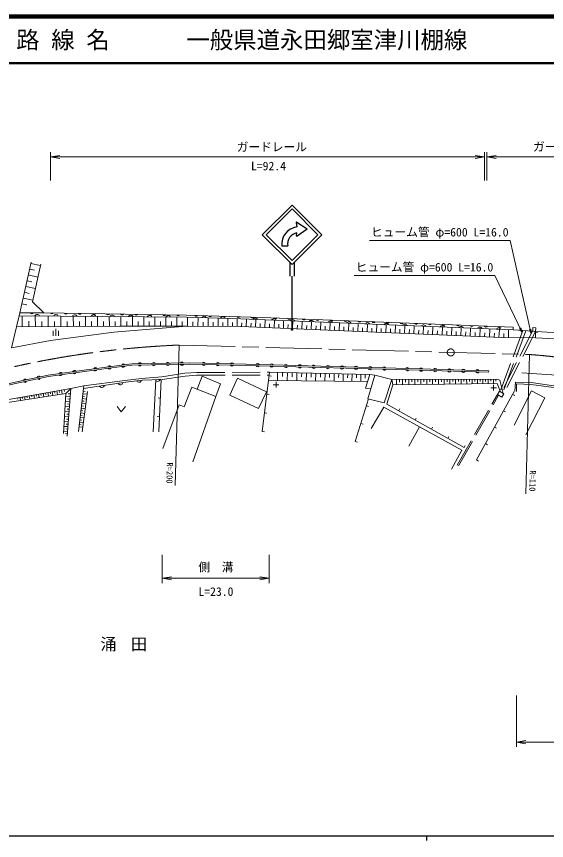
# Model space of a CAD drawing. Units: millimetres, scale not verified. Extents: x 40000 to 680000, y 20000 to 380000.
# Drawn here: x 180457 to 293642, y 204000 to 380000 of the extents above; entities that cross this region are included whole.
import ezdxf
from ezdxf.enums import TextEntityAlignment as Align

# ---------------------------------------------------------------- set-up
doc = ezdxf.new("R2010")
doc.units = ezdxf.units.MM
doc.header["$LTSCALE"] = 1000
doc.linetypes.add('CHAIN', pattern=[18.5, 12, -1.5, 3.5, -1.5])
doc.linetypes.add('DASHED', pattern=[7.5, 6, -1.5])
for name, color, linetype, lineweight in [('M-BMK', 2, 'CHAIN', 13), ('M-STR-HTXT', 7, 'Continuous', 13), ('M-STR-STRC', 7, 'Continuous', 25), ('M-TTL', 2, 'Continuous', 140), ('M-TTL-BAND', 7, 'Continuous', 25), ('M-TTL-LINE', 7, 'Continuous', 50), ('M-WORK', 1, 'Continuous', 13)]:
    doc.layers.add(name, color=color, linetype=linetype, lineweight=lineweight)
doc.layers.add('M-BMK-HTXT', color=7, linetype='Continuous')
doc.layers.add('M-TTL-TXT', color=7, linetype='Continuous')
doc.styles.add('ＭＳ ゴシック', font='')
doc.styles.get('ＭＳ ゴシック').set_extended_font_data('MS Gothic')

# ---------------------------------------------------------------- blocks, each defined once
blk = doc.blocks.new('plus')
at = {"color": 0, "linetype": 'Continuous', "lineweight": -2}
for p, q in [((-1.25, 0), (1.25, 0)), ((0, -1.25), (0, 1.25))]:
    blk.add_line(p, q, dxfattribs=at)
blk = doc.blocks.new('open_arrow')
at = {"color": 0, "linetype": 'Continuous', "lineweight": -2}
blk.add_lwpolyline([(7.5, 1.25), (0, 0), (7.5, -1.25)], dxfattribs=at)

msp = doc.modelspace()

# ---------------------------------------------------------------- linework, layer by layer
at = {"layer": 'M-BMK'}
msp.add_line((215181, 309825), (290039, 307794), dxfattribs=at)
msp.add_circle((273188, 308251), 750, dxfattribs=at)
for centre, radius, start, end in [((223471, 109996), 200000, 92.37581, 107.09021), ((282459, 198055), 110000, 42.41797, 86.04884)]:
    msp.add_arc(centre, radius, start, end, dxfattribs=at)
at = {"layer": 'M-STR-HTXT'}
for p, q in [((187695, 345000), (187695, 351000)), ((280412, 345000), (280412, 351000)), ((280918, 345000), (280918, 351000)), ((187695, 350000), (280412, 350000)), ((280918, 350000), (315359, 350000)), ((215181, 309825), (214367, 279836)), ((290039, 307794), (289232, 278049)), ((211581, 265000), (211581, 259000)), ((234436, 265000), (234436, 259000)), ((211581, 260000), (234436, 260000)), ((287242, 235000), (287242, 224000)), ((287242, 225000), (535281, 225000))]:
    msp.add_line(p, q, dxfattribs=at)
for points in [[(290372, 312201), (285856, 332179), (255856, 332179)], [(288451, 312503), (282592, 324700), (252592, 324700)]]:
    msp.add_lwpolyline(points, dxfattribs=at)
at = {"layer": 'M-STR-STRC'}
for p, q in [((240187, 335976), (240346, 335045)), ((240318, 336063), (242551, 334634)), ((240410, 333118), (242551, 334634)), ((240274, 333199), (240346, 333771)), ((237101, 330991), (238372, 330991)), ((238814, 327506), (238814, 324506)), ((239814, 324506), (239814, 327506)), ((239314, 313146), (239314, 324506))]:
    msp.add_line(p, q, dxfattribs=at)
for points in [[(239314, 327006), (245677, 333370), (239314, 339734), (232950, 333370)], [(239314, 327855), (244829, 333370), (239314, 338886), (233798, 333370)]]:
    msp.add_lwpolyline(points, close=True, dxfattribs=at)
for centre, radius, start, end in [((240777, 331374), 3696, 96.70317, 185.95551), ((240272, 335990), 86.3, 57.38076, 189.69095), ((240777, 331374), 2435, 100.20397, 189.06004), ((240360, 333188), 86.3, 172.87498, 305.31121)]:
    msp.add_arc(centre, radius, start, end, dxfattribs=at)
at = {"layer": 'M-TTL'}
msp.add_line((680000, 380000), (40000, 380000), dxfattribs=at)
at = {"layer": 'M-TTL-BAND'}
for p, q in [((40000, 205000), (579000, 205000)), ((268000, 205000), (268000, 204000))]:
    msp.add_line(p, q, dxfattribs=at)
at = {"layer": 'M-TTL-LINE'}
msp.add_line((40000, 370000), (680000, 370000), dxfattribs=at)
at = {"layer": 'M-WORK'}
for p, q in [((183252, 326030), (184276, 325802)), ((183525, 327259), (185565, 326805)), ((182978, 324800), (185027, 324345)), ((182429, 322331), (184487, 321873)), ((182704, 323566), (183733, 323337)), ((182153, 321091), (183186, 320861)), ((181601, 318611), (182635, 318381)), ((181877, 319851), (183944, 319391)), ((181681, 313712), (181666, 316091)), ((184485, 313730), (184470, 316066)), ((187239, 313747), (187225, 316043)), ((189945, 313765), (189930, 316019)), ((192602, 313782), (192588, 315996)), ((195212, 313798), (195198, 315973)), ((197775, 313815), (197762, 315951)), ((200293, 313831), (200280, 315929)), ((202768, 313845), (202765, 315907)), ((205212, 313849), (205209, 315886)), ((207626, 313853), (207623, 315865)), ((210011, 313857), (210008, 315844)), ((212367, 313861), (212363, 315824)), ((214693, 313865), (214690, 315804)), ((216987, 313866), (217003, 315778)), ((219218, 313847), (219234, 315707)), ((221389, 313829), (221404, 315637)), ((223501, 313810), (223516, 315570)), ((225555, 313793), (225570, 315505)), ((227554, 313775), (227568, 315441)), ((229530, 313719), (229598, 315365)), ((231506, 313638), (231574, 315285)), ((233484, 313556), (233552, 315204)), ((235463, 313474), (235531, 315124)), ((237444, 313393), (237512, 315043)), ((183083, 313721), (183075, 314889)), ((185862, 313739), (185855, 314886)), ((188592, 313756), (188585, 314883)), ((188863, 311785), (188863, 313285)), ((191273, 313773), (191266, 314880)), ((193907, 313790), (193900, 314877)), ((196494, 313806), (196487, 314875)), ((199034, 313823), (199028, 314872)), ((201531, 313838), (201524, 314870)), ((203990, 313847), (203988, 314866)), ((206419, 313851), (206418, 314857)), ((208819, 313855), (208817, 314849)), ((211189, 313859), (211187, 314840)), ((213530, 313863), (213528, 314832)), ((215840, 313867), (215838, 314822)), ((218102, 313857), (218110, 314787)), ((220303, 313838), (220311, 314742)), ((222445, 313819), (222452, 314699)), ((224528, 313801), (224535, 314658)), ((226555, 313784), (226562, 314617)), ((228542, 313760), (228576, 314583)), ((230518, 313679), (230552, 314502)), ((232495, 313597), (232529, 314421)), ((234474, 313515), (234508, 314340)), ((236453, 313433), (236487, 314259)), ((238435, 313352), (238469, 314177)), ((239426, 313311), (239494, 314962)), ((240417, 313270), (240451, 314096)), ((241409, 313229), (241477, 314881)), ((242401, 313188), (242436, 314015)), ((243394, 313147), (243462, 314801)), ((244387, 313106), (244421, 313933)), ((245380, 313065), (245448, 314720)), ((246374, 313024), (246408, 313852)), ((247367, 312983), (247436, 314639)), ((248362, 312941), (248396, 313770)), ((249356, 312900), (249425, 314558)), ((250351, 312859), (250386, 313689)), ((251347, 312818), (251415, 314477)), ((252342, 312777), (252377, 313607)), ((253338, 312736), (253407, 314396)), ((254335, 312695), (254369, 313525)), ((255331, 312653), (255400, 314314)), ((256329, 312612), (256363, 313443)), ((257326, 312571), (257395, 314233)), ((258324, 312530), (258358, 313361)), ((259322, 312489), (259391, 314152)), ((260321, 312447), (260355, 313280)), ((261319, 312406), (261388, 314071)), ((263318, 312323), (263387, 313989)), ((265318, 312241), (265387, 313908)), ((267320, 312158), (267389, 313826)), ((269323, 312075), (269392, 313745)), ((271327, 311993), (271396, 313663)), ((273333, 311910), (273402, 313581)), ((275340, 311827), (275409, 313499)), ((277358, 311735), (277436, 313417)), ((279390, 311641), (279468, 313334)), ((286506, 313651), (286509, 313047)), ((290696, 312782), (290745, 313559)), ((290745, 313559), (291373, 313519)), ((291373, 313519), (291324, 312742)), ((188263, 311785), (188263, 312835)), ((189463, 311785), (189463, 312835)), ((262319, 312365), (262353, 313198)), ((264318, 312282), (264352, 313116)), ((266319, 312199), (266353, 313033)), ((268321, 312117), (268356, 312951)), ((270325, 312034), (270359, 312869)), ((272330, 311951), (272364, 312787)), ((274336, 311868), (274371, 312705)), ((276349, 311782), (276388, 312623)), ((278374, 311688), (278413, 312535)), ((280412, 311594), (280452, 312446)), ((281435, 311546), (281514, 313251)), ((282465, 311499), (282504, 312357)), ((283494, 311451), (283574, 313167)), ((284500, 311422), (284509, 312260)), ((285506, 311411), (285524, 313087)), ((286509, 313047), (290696, 312782)), ((291324, 312742), (290696, 312782)), ((291317, 312596), (291817, 312574)), ((225991, 299114), (227676, 302732)), ((227676, 302732), (233853, 299855)), ((232944, 291361), (234510, 304019)), ((234417, 303270), (234914, 303208)), ((236219, 303979), (236179, 302246)), ((237259, 303955), (237239, 303088)), ((238299, 303931), (238260, 302220)), ((239326, 303908), (239306, 303052)), ((240353, 303884), (240314, 302194)), ((241367, 303860), (241347, 303016)), ((242381, 303837), (242342, 302169)), ((243382, 303814), (243363, 302980)), ((244383, 303791), (244345, 302144)), ((245371, 303768), (245352, 302945)), ((246359, 303745), (246322, 302119)), ((247335, 303723), (247316, 302910)), ((248310, 303700), (248273, 302095)), ((249274, 303678), (249255, 302875)), ((250237, 303656), (250200, 302071)), ((251188, 303634), (251170, 302841)), ((252139, 303612), (252103, 302047)), ((253078, 303590), (253059, 302808)), ((254016, 303569), (253981, 302024)), ((254943, 303547), (254925, 302775)), ((255882, 303526), (256969, 303402)), ((281295, 304305), (281287, 304006)), ((288361, 303923), (296945, 303289)), ((193723, 291356), (194810, 301078)), ((210189, 302455), (209625, 291262)), ((211384, 302497), (210821, 291262)), ((211384, 302497), (210885, 302522)), ((255429, 302006), (234294, 302269)), ((260800, 301354), (259547, 297201)), ((261581, 302468), (261585, 301364)), ((262243, 302470), (262245, 301918)), ((262906, 302473), (262910, 301380)), ((263561, 302475), (263563, 301929)), ((264217, 302478), (264221, 301397)), ((264865, 302480), (264867, 301939)), ((265514, 302482), (265518, 301413)), ((266155, 302485), (266157, 301950)), ((266797, 302487), (266801, 301429)), ((267432, 302489), (267434, 301960)), ((268067, 302492), (268071, 301445)), ((268695, 302494), (268697, 301970)), ((269323, 302496), (269327, 301460)), ((269945, 302499), (269947, 301981)), ((270566, 302501), (270570, 301476)), ((271181, 302503), (271183, 301991)), ((271796, 302505), (271800, 301491)), ((272405, 302508), (272407, 302000)), ((273014, 302510), (273017, 301506)), ((273616, 302512), (273618, 302010)), ((274218, 302514), (274221, 301521)), ((274814, 302516), (274815, 302020)), ((275409, 302519), (275413, 301536)), ((275999, 302521), (276001, 302030)), ((276588, 302523), (276592, 301551)), ((277172, 302525), (277173, 302039)), ((277755, 302527), (277758, 301565)), ((278332, 302529), (278334, 302048)), ((278909, 302531), (278913, 301580)), ((279480, 302534), (279482, 302058)), ((280051, 302536), (280055, 301594)), ((280616, 302538), (280618, 302067)), ((281181, 302540), (281184, 301608)), ((281740, 302542), (281742, 302076)), ((282299, 302544), (282303, 301622)), ((282852, 302546), (282854, 302085)), ((184662, 299261), (184726, 298902)), ((185155, 299348), (185286, 298608)), ((185647, 299436), (185713, 299065)), ((186139, 299523), (186275, 298760)), ((186631, 299611), (186699, 299229)), ((187124, 299698), (187263, 298912)), ((187616, 299785), (187686, 299392)), ((188108, 299873), (188252, 299064)), ((188601, 299960), (188672, 299556)), ((189093, 300047), (189241, 299216)), ((189592, 300136), (189666, 299720)), ((190091, 300225), (190243, 299370)), ((190604, 300316), (190680, 299888)), ((192062, 300574), (190983, 299484)), ((191971, 299382), (191516, 299417)), ((194474, 291286), (195599, 299870)), ((194626, 299432), (195529, 299331)), ((194686, 299974), (195138, 299924)), ((233853, 299855), (232167, 296237)), ((233926, 299300), (234422, 299239)), ((255014, 300617), (256086, 300440)), ((278663, 285276), (286755, 299912)), ((283577, 299984), (283145, 299259)), ((283145, 299259), (284073, 298706)), ((284504, 299431), (283577, 299984)), ((284073, 298706), (284504, 299431)), ((286405, 299279), (286842, 299037)), ((180724, 298562), (180779, 298248)), ((181216, 298649), (181331, 298000)), ((181708, 298737), (181766, 298412)), ((182201, 298824), (182320, 298152)), ((182693, 298912), (182753, 298575)), ((183185, 298999), (183309, 298304)), ((183678, 299086), (183739, 298739)), ((184170, 299174), (184297, 298456)), ((191847, 297744), (190937, 297813)), ((191930, 298836), (191020, 298905)), ((191888, 298290), (191433, 298325)), ((194449, 297855), (194881, 297807)), ((194507, 298373), (195390, 298274)), ((194567, 298903), (195008, 298853)), ((211184, 298502), (210685, 298527)), ((232167, 296237), (225991, 299114)), ((252792, 289226), (255627, 298329)), ((191764, 296653), (190877, 296720)), ((191724, 296121), (191280, 296154)), ((191806, 297199), (191351, 297233)), ((194223, 295828), (194635, 295782)), ((194278, 296325), (195122, 296231)), ((194335, 296831), (194757, 296784)), ((194392, 297338), (195255, 297241)), ((201932, 296731), (202832, 295531)), ((202832, 295531), (203732, 296731)), ((255171, 296864), (255648, 296716)), ((276047, 287907), (259547, 297201)), ((262106, 295759), (262352, 296195)), ((284469, 295778), (284907, 295536)), ((191601, 294497), (190714, 294564)), ((191683, 295589), (190774, 295658)), ((191560, 293965), (191117, 293999)), ((191642, 295043), (191187, 295077)), ((194056, 294338), (194862, 294248)), ((194112, 294835), (194515, 294790)), ((194167, 295331), (194992, 295239)), ((210984, 294507), (210484, 294532)), ((233435, 295330), (233931, 295269)), ((265591, 293796), (265837, 294232)), ((191441, 292396), (190599, 292460)), ((191520, 293433), (190656, 293499)), ((191481, 292915), (191048, 292947)), ((193834, 292350), (194602, 292264)), ((193890, 292847), (194273, 292804)), ((193945, 293344), (194732, 293256)), ((194001, 293841), (194394, 293797)), ((253981, 293045), (254459, 292897)), ((264267, 288224), (266553, 292339)), ((269077, 291833), (269322, 292269)), ((282534, 292277), (282971, 292036)), ((191365, 291385), (190544, 291448)), ((191327, 290887), (190916, 290918)), ((191403, 291891), (190982, 291923)), ((232944, 291361), (233440, 291299)), ((252792, 289226), (253269, 289078)), ((272562, 289870), (272807, 290306)), ((280598, 288777), (281036, 288535)), ((276047, 287907), (276292, 288343)), ((278663, 285276), (279100, 285034))]:
    msp.add_line(p, q, dxfattribs=at)
at = {"layer": 'M-WORK', "linetype": 'DASHED'}
for p, q in [((288605, 312915), (283733, 299891)), ((290671, 312784), (283988, 299739)), ((289231, 312875), (284256, 299579)), ((291324, 312742), (284504, 299431)), ((274587, 284180), (283145, 299259)), ((274848, 284032), (283406, 299111))]:
    msp.add_line(p, q, dxfattribs=at)
at = {"layer": 'M-WORK'}
for points in [[(181028, 316096), (181175, 316694), (183591, 327554)], [(185631, 327108), (183872, 319063), (186312, 316718)], [(179417, 309204), (180466, 313704), (181028, 316096)], [(286509, 313047), (228348, 315416), (216755, 315786), (181028, 316096)], [(181175, 316694), (186312, 316718), (216682, 316231), (232936, 315739), (286506, 313651)], [(180466, 313704), (202519, 313845), (216779, 313868), (201229, 312602), (187695, 310825), (179417, 309204)], [(216779, 313868), (228342, 313769), (275743, 311810), (284007, 311427), (291262, 311349)], [(309911, 310127), (304399, 309940), (298254, 310995), (291262, 311349), (291324, 312742)], [(291324, 312742), (305090, 311914), (304127, 309986)], [(125798, 286446), (141109, 290909), (151968, 294099), (165149, 297945), (170286, 299400), (174961, 300666), (180152, 301901), (187243, 303426), (195429, 304552), (205092, 305830), (217476, 306018), (229461, 305736), (261476, 304868), (281295, 304305)], [(125882, 286158), (141193, 290621), (152052, 293811), (165232, 297657), (170366, 299110), (175035, 300375), (180219, 301609), (187295, 303130), (195469, 304254), (205114, 305530), (217475, 305717), (229454, 305436), (261468, 304568), (281287, 304006)], [(192062, 300574), (194810, 301078), (203629, 302274), (207170, 302696), (211486, 303025)], [(234510, 304019), (255882, 303526), (255014, 300617)], [(194749, 300538), (203785, 301911), (207373, 302356), (211384, 302497)], [(284385, 299502), (283699, 302327), (282964, 302546), (260581, 302464)], [(260581, 302464), (260800, 301354), (283074, 301632), (283837, 299829)], [(153126, 291326), (162157, 293562), (178095, 297502), (190983, 299484), (190514, 290900)], [(191288, 290372), (192062, 300574), (177989, 298077), (165371, 295395), (159742, 293820)], [(211743, 287709), (215167, 297044), (216246, 296622), (217911, 300844), (223024, 298850), (218117, 284866)], [(286708, 292741), (290460, 300058), (293275, 298534), (289194, 290677)], [(256199, 292000), (258873, 296573), (275549, 287379), (273344, 283322)]]:
    msp.add_lwpolyline(points, dxfattribs=at)
at = {"layer": 'M-WORK', "linetype": 'DASHED'}
for points in [[(211486, 303025), (216380, 303808), (218983, 303972), (234510, 304019)], [(211581, 302432), (216446, 303211), (219003, 303372), (234512, 303419)], [(219007, 300417), (220124, 303201), (224017, 301544), (223024, 298850)], [(358194, 267764), (347444, 278153), (344307, 281005), (330052, 290498), (322842, 293661), (309094, 297914), (301290, 300012), (295225, 301128), (290353, 301795), (287031, 301920), (286871, 299967)], [(357577, 267258), (347031, 277718), (343935, 280532), (329815, 290149), (322728, 293299), (308960, 297502), (301189, 299644), (295122, 300754), (290338, 301426), (287242, 301505), (287210, 299910)]]:
    msp.add_lwpolyline(points, dxfattribs=at)
msp.add_lwpolyline([(260581, 302464), (256969, 303402), (255468, 298368), (259002, 297508)], close=True, dxfattribs=at)
at = {"layer": 'M-WORK'}
for centre, radius, start, end in [((183743, 316831), 325, 202.88149, 337.64176), ((184890, 315796), 567, 27.57411, 151.42914), ((188001, 316816), 325, 201.7018, 336.46207), ((188890, 315761), 567, 27.57411, 151.42914), ((191000, 316768), 325, 201.7018, 336.46207), ((192890, 315727), 567, 27.57411, 151.42914), ((194000, 316720), 325, 201.7018, 336.46207), ((196890, 315692), 567, 27.57411, 151.42914), ((196999, 316672), 325, 201.7018, 336.46207), ((199999, 316624), 325, 201.7018, 336.46207), ((200890, 315657), 567, 27.57411, 151.42914), ((202999, 316576), 325, 201.7018, 336.46207), ((204889, 315622), 567, 27.57411, 151.42914), ((205998, 316527), 325, 201.7018, 336.46207), ((208889, 315587), 567, 27.57411, 151.42914), ((208998, 316479), 325, 201.7018, 336.46207), ((211997, 316431), 325, 201.7018, 336.46207), ((212889, 315553), 567, 27.57411, 151.42914), ((214997, 316383), 325, 201.7018, 336.46207), ((218816, 316292), 325, 200.88416, 335.64443), ((220544, 315398), 567, 26.24729, 150.10232), ((221814, 316201), 325, 200.88416, 335.64443), ((224542, 315271), 567, 26.24729, 150.10232), ((224813, 316110), 325, 200.88416, 335.64443), ((227811, 316019), 325, 200.88416, 335.64443), ((230810, 315928), 325, 200.88416, 335.64443), ((231439, 315023), 567, 25.74012, 149.59515), ((235436, 314861), 567, 25.74012, 149.59515), ((235744, 315754), 325, 200.38837, 335.14864), ((238742, 315638), 325, 200.38837, 335.14864), ((239432, 314698), 567, 25.74012, 149.59515), ((241739, 315521), 325, 200.38837, 335.14864), ((243429, 314535), 567, 25.74012, 149.59515), ((244737, 315404), 325, 200.38837, 335.14864), ((247735, 315287), 325, 200.38837, 335.14864), ((250732, 315170), 325, 200.38837, 335.14864), ((247426, 314372), 567, 25.74012, 149.59515), ((251422, 314210), 567, 25.74012, 149.59515), ((253730, 315054), 325, 200.38837, 335.14864), ((255419, 314047), 567, 25.74012, 149.59515), ((256728, 314937), 325, 200.38837, 335.14864), ((259416, 313884), 567, 25.74012, 149.59515), ((259726, 314820), 325, 200.38837, 335.14864), ((262723, 314703), 325, 200.38837, 335.14864), ((263412, 313721), 567, 25.74012, 149.59515), ((265721, 314586), 325, 200.38837, 335.14864), ((267409, 313558), 567, 25.74012, 149.59515), ((268719, 314469), 325, 200.38837, 335.14864), ((271406, 313396), 567, 25.74012, 149.59515), ((271717, 314353), 325, 200.38837, 335.14864), ((274714, 314236), 325, 200.38837, 335.14864), ((275402, 313233), 567, 25.74012, 149.59515), ((277712, 314119), 325, 200.38837, 335.14864), ((279399, 313070), 567, 25.74012, 149.59515), ((280710, 314002), 325, 200.38837, 335.14864), ((283396, 312907), 567, 25.74012, 149.59515), ((283707, 313885), 325, 200.38837, 335.14864), ((197303, 304673), 325, 30.15529, 164.91556), ((197301, 304623), 325, 210.15529, 344.91556), ((200277, 305067), 325, 30.15529, 164.91556), ((200275, 305016), 325, 210.15529, 344.91556), ((203251, 305460), 325, 30.15529, 164.91556), ((203249, 305410), 325, 210.15529, 344.91556), ((206787, 305731), 325, 23.48792, 158.24819), ((206793, 305681), 325, 203.48792, 338.24819), ((209786, 305776), 325, 23.48792, 158.24819), ((209793, 305726), 325, 203.48792, 338.24819), ((212786, 305821), 325, 23.48792, 158.24819), ((212792, 305772), 325, 203.48792, 338.24819), ((215785, 305867), 325, 23.48792, 158.24819), ((215792, 305817), 325, 203.48792, 338.24819), ((220468, 305772), 325, 201.27461, 336.03488), ((220467, 305822), 325, 21.27461, 156.03488), ((223467, 305702), 325, 201.27461, 336.03488), ((223466, 305752), 325, 21.27461, 156.03488), ((226466, 305631), 325, 201.27461, 336.03488), ((226465, 305681), 325, 21.27461, 156.03488), ((231969, 305493), 325, 201.06717, 335.82744), ((231970, 305543), 325, 21.06717, 155.82744), ((234968, 305412), 325, 201.06717, 335.82744), ((234969, 305462), 325, 21.06717, 155.82744), ((237967, 305330), 325, 201.06717, 335.82744), ((237968, 305380), 325, 21.06717, 155.82744), ((240966, 305249), 325, 201.06717, 335.82744), ((240967, 305299), 325, 21.06717, 155.82744), ((243965, 305168), 325, 201.06717, 335.82744), ((243966, 305218), 325, 21.06717, 155.82744), ((246964, 305087), 325, 201.06717, 335.82744), ((246965, 305137), 325, 21.06717, 155.82744), ((249963, 305005), 325, 201.06717, 335.82744), ((249964, 305055), 325, 21.06717, 155.82744), ((252962, 304924), 325, 201.06717, 335.82744), ((252963, 304974), 325, 21.06717, 155.82744), ((255960, 304843), 325, 201.06717, 335.82744), ((255962, 304893), 325, 21.06717, 155.82744), ((258959, 304761), 325, 201.06717, 335.82744), ((258961, 304811), 325, 21.06717, 155.82744), ((263884, 304625), 325, 200.99297, 335.75324), ((263885, 304675), 325, 20.99297, 155.75324), ((266884, 304590), 325, 20.99297, 155.75324), ((269883, 304504), 325, 20.99297, 155.75324), ((272882, 304419), 325, 20.99297, 155.75324), ((275881, 304334), 325, 20.99297, 155.75324), ((278879, 304249), 325, 20.99297, 155.75324), ((185191, 302857), 325, 34.75344, 169.51371), ((185197, 302807), 325, 214.75344, 349.51371), ((189867, 303661), 325, 30.45096, 165.21123), ((189879, 303612), 325, 210.45096, 345.21123), ((192839, 304069), 325, 30.45096, 165.21123), ((192851, 304020), 325, 210.45096, 345.21123), ((266883, 304540), 325, 200.99297, 335.75324), ((269882, 304454), 325, 200.99297, 335.75324), ((272880, 304369), 325, 200.99297, 335.75324), ((275879, 304284), 325, 200.99297, 335.75324), ((278878, 304199), 325, 200.99297, 335.75324), ((182258, 302226), 325, 34.75344, 169.51371), ((182264, 302176), 325, 214.75344, 349.51371), ((198687, 301250), 512, 201.31874, 355.95797), ((202642, 301851), 512, 201.31874, 355.95797), ((206610, 302375), 512, 199.75931, 354.39854), ((210612, 302583), 512, 194.68994, 349.32917)]:
    msp.add_arc(centre, radius, start, end, dxfattribs=at)

# ---------------------------------------------------------------- block references
at = {"layer": 'M-STR-HTXT', "xscale": 267, "yscale": 267}
for p in [(187695, 350000), (280918, 350000), (211581, 260000), (287242, 225000)]:
    msp.add_blockref('open_arrow', p, dxfattribs=at)
at = {"layer": 'M-STR-HTXT'}
for p, xscale, yscale, rotation in [((280412, 350000), 267, 267, 180), ((288451, 312503), 133, 133, 115.7), ((290372, 312201), 133, 133, 102.7), ((234436, 260000), 267, 267, 180)]:
    msp.add_blockref('open_arrow', p, dxfattribs=dict(at, xscale=xscale, yscale=yscale, rotation=rotation))
at = {"layer": 'M-STR-STRC', "xscale": 200, "yscale": 200}
msp.add_blockref('plus', (239314, 313146), dxfattribs=at)
at = {"layer": 'M-WORK', "xscale": 480, "yscale": 480}
for p in [(235884, 301356), (282337, 300716)]:
    msp.add_blockref('plus', p, dxfattribs=at)

# ---------------------------------------------------------------- texts
at = {"layer": 'M-BMK-HTXT', "insert": (204882, 245803), "char_height": 2566, "attachment_point": 5, "style": 'ＭＳ ゴシック'}
msp.add_mtext('\\T1.86;涌田', dxfattribs=at)
at = {"layer": 'M-STR-HTXT', "style": 'ＭＳ ゴシック'}
for s, p in [('ガードレール', (234989, 352124)), ('ガードレール', (298255, 352163)), ('ヒューム管 φ=600 L=16.0', (270856, 333929)), ('ヒューム管 φ=600 L=16.0', (267592, 326450)), ('側\u3000溝', (223048, 262388))]:
    msp.add_text(s, height=1833, dxfattribs=at).set_placement(p, align=Align.MIDDLE_CENTER)
for s, p in [('L=92.4', (234264, 346596)), ('L=23.0', (223048, 255699))]:
    msp.add_text(s, height=1833, dxfattribs=at).set_placement(p, align=Align.BOTTOM_CENTER)
for s, p in [('R=200', (213181, 282494)), ('R=110', (290694, 280801))]:
    msp.add_text(s, height=1320, rotation=268.446, dxfattribs=at).set_placement(p, align=Align.MIDDLE_CENTER)
at = {"layer": 'M-TTL-TXT', "style": 'ＭＳ ゴシック'}
for s, p in [('路 線 名', (180380, 375000)), ('一般県道永田郷室津川棚線', (216734, 375000))]:
    msp.add_text(s, height=3666, dxfattribs=at).set_placement(p, align=Align.MIDDLE_LEFT)

doc.saveas('drawing.dxf')
